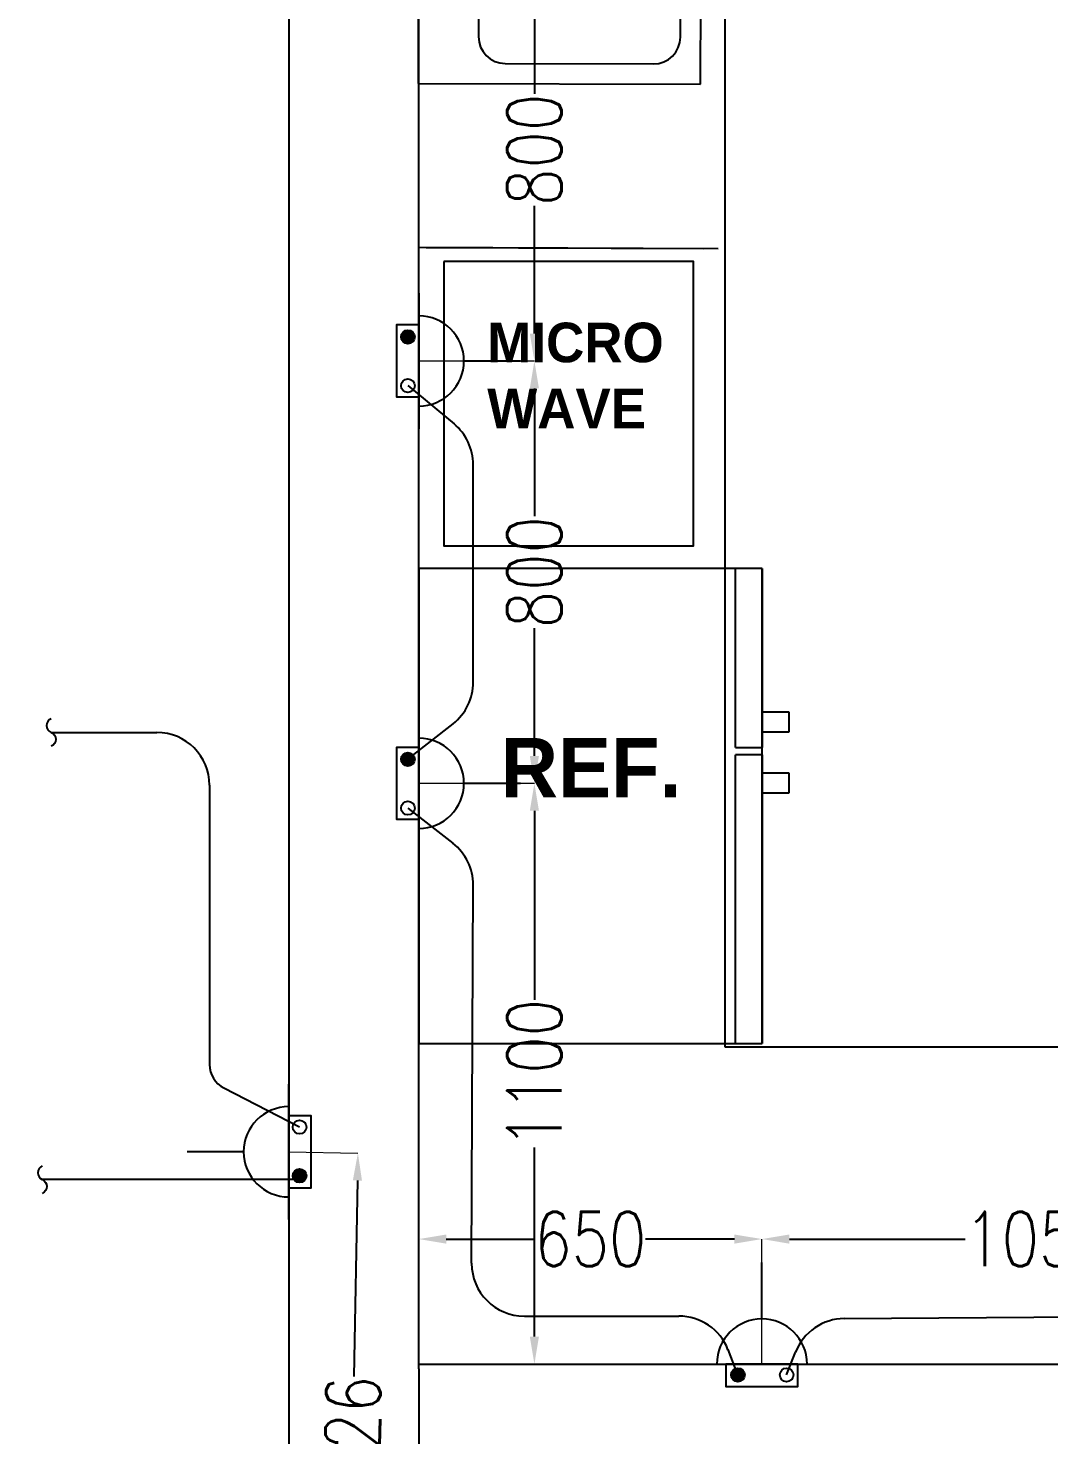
# Model space of a CAD drawing. Extents: x -678889171 to 586587, y -792238163 to 335485.
# Drawn here: x 79411 to 81345, y 41567 to 44232 of the extents above; entities that cross this region are included whole.
import ezdxf

# ---------------------------------------------------------------- set-up
doc = ezdxf.new("R2010")
doc.units = 0
doc.header["$MEASUREMENT"] = 0
doc.layers.get('0').update_dxf_attribs({"color": 8})
doc.layers.get('Defpoints').update_dxf_attribs({"color": 252})
doc.layers.add('.ABB.MULTILEADERS', color=2, linetype='Continuous', lineweight=9)
for name, color, linetype in [('1', 8, 'Continuous'), ('E-CUT-LINE', 1, 'Continuous'), ('E-POW-BLOCK', 4, 'Continuous'), ('E-POW-WIR-NO', 4, 'Continuous'), ('loop line emped', 1, 'Continuous'), ('XR-A-9TH-FLOOR$0$A-WALL', 252, 'Continuous'), ('XR-Typ26$0$A-EQPM', 252, 'Continuous'), ('XR-Typ26$0$I-EQPM', 252, 'Continuous'), ('XR-Typ26$0$I-SPCL', 252, 'Continuous'), ('XR-Typ26$0$XR-A-2nd-OLD DESIGN$0$A-WALL', 252, 'Continuous'), ('XR-Typ26$0$XR-A-TYP-2-3-4-5-6$0$A-EQPM', 252, 'Continuous'), ('XR-Typ26$0$XR-A-TYP-2-3-4-5-6-7-8-9-10$0$A-WALL', 252, 'Continuous'), ('XR-Typ26$0$XREF_1BR$0$I-SPCL', 252, 'Continuous')]:
    doc.layers.add(name, color=color, linetype=linetype)
doc.styles.add('Work$0$E-M.MODUL', font='romans.shx', dxfattribs={"width": 0.8})
doc.styles.add('XR-Typ26$0$XREF_1BR$0$KZT', font='')
doc.styles.get('XR-Typ26$0$XREF_1BR$0$KZT').set_extended_font_data('AvantGarde LT Medium', bold=True)
doc.dimstyles.new('Work$0$S-DIM', dxfattribs={"dimscale": 500, "dimtxt": 0.2065, "dimasz": 0.104, "dimexe": 0, "dimexo": 0, "dimgap": 0, "dimtad": 0, "dimdec": 0, "dimzin": 0, "dimdsep": 46, "dimtxsty": 'Work$0$E-M.MODUL', "dimcen": 0.25, "dimclrd": 5, "dimclre": 5, "dimclrt": 1, "dimadec": 0, "dimazin": 0, "dimtfac": 1, "dimtdec": 0, "dimtofl": 0, "dimtmove": 0, "dimatfit": 3, "dimfxl": 1, "dimtolj": 1, "dimtzin": 0, "dimlwe": 13, "dimarcsym": 0})

# ---------------------------------------------------------------- blocks, each defined once
blk = doc.blocks.new('SO1')
at = {"layer": 'E-POW-BLOCK'}
h = blk.add_hatch(color=3, dxfattribs=at)
h.dxf.hatch_style = 1
edge = h.paths.add_edge_path()
edge.add_arc((-0.1064, -0.0481), 0.0303, 0, 360)
at = {"layer": 'E-POW-BLOCK', "color": 3}
for p, q in [((0, 0.2), (0, 0.45)), ((-0.3, 0), (0.3, 0))]:
    blk.add_line(p, q, dxfattribs=at)
blk.add_lwpolyline([(0.1593, 0), (-0.1593, 0), (-0.1593, -0.0988), (0.1593, -0.0988)], close=True, dxfattribs=at)
for centre in [(-0.1064, -0.0481), (0.1096, -0.0481)]:
    blk.add_circle(centre, 0.0303, dxfattribs=at)
blk.add_arc((0, 0), 0.2, 0, 180, dxfattribs=at)
blk = doc.blocks.new('CW_0.000')
blk.add_lwpolyline([(0, -26, 0.66), (0, 0, -0.66), (0, 26, 0.97)], format="xyb")
blk = doc.blocks.new('*D2982')
at = {"layer": '1', "color": 5, "lineweight": 13, "transparency": 16777216}
for p, q in [((80151, 44401.2), (80370, 44401.2)), ((80151, 43601.2), (80370, 43601.2))]:
    blk.add_line(p, q, dxfattribs=at)
at = {"layer": '1', "color": 5, "lineweight": -2, "transparency": 16777216}
for p, q in [((80370, 44349.2), (80370, 44107.4)), ((80370, 43653.2), (80370, 43895))]:
    blk.add_line(p, q, dxfattribs=at)
at = {"layer": '1', "color": 5, "transparency": 16777216}
for points in [[(80361.3, 44349.2), (80378.6, 44349.2), (80370, 44401.2)], [(80361.3, 43653.2), (80378.6, 43653.2), (80370, 43601.2)]]:
    blk.add_solid(points, dxfattribs=at)
at = {"layer": 'Defpoints', "color": 0, "transparency": 16777216}
for p in [(80151, 44401.2, 0), (80151, 43601.2), (80370, 43601.2)]:
    blk.add_point(p, dxfattribs=at)
at = {"layer": '1', "color": 1, "transparency": 16777216, "insert": (80370, 44001.2), "char_height": 103.25, "attachment_point": 5, "rotation": 90, "style": 'Work$0$E-M.MODUL'}
blk.add_mtext('\\A1;800', dxfattribs=at)
blk = doc.blocks.new('*D2983')
at = {"layer": '1', "color": 5, "lineweight": 13, "transparency": 16777216}
for p, q in [((80151, 43601.2), (80370, 43601.2)), ((80151, 42801.2), (80370, 42801.2))]:
    blk.add_line(p, q, dxfattribs=at)
at = {"layer": '1', "color": 5, "lineweight": -2, "transparency": 16777216}
for p, q in [((80370, 43549.2), (80370, 43307.4)), ((80370, 42853.2), (80370, 43095))]:
    blk.add_line(p, q, dxfattribs=at)
at = {"layer": '1', "color": 5, "transparency": 16777216}
for points in [[(80361.3, 43549.2), (80378.6, 43549.2), (80370, 43601.2)], [(80361.3, 42853.2), (80378.6, 42853.2), (80370, 42801.2)]]:
    blk.add_solid(points, dxfattribs=at)
at = {"layer": 'Defpoints', "color": 0, "transparency": 16777216}
for p in [(80151, 43601.2), (80151, 42801.2), (80370, 42801.2)]:
    blk.add_point(p, dxfattribs=at)
at = {"layer": '1', "color": 1, "transparency": 16777216, "insert": (80370, 43201.2), "char_height": 103.25, "attachment_point": 5, "rotation": 90, "style": 'Work$0$E-M.MODUL'}
blk.add_mtext('\\A1;800', dxfattribs=at)
blk = doc.blocks.new('*D2984')
at = {"layer": '1', "color": 5, "lineweight": 13, "transparency": 16777216}
for p, q in [((80151, 42801.2), (80370, 42801.2)), ((80151, 41701.2), (80370, 41701.2))]:
    blk.add_line(p, q, dxfattribs=at)
at = {"layer": '1', "color": 5, "lineweight": -2, "transparency": 16777216}
for p, q in [((80370, 42749.2), (80370, 42390.9)), ((80370, 41753.2), (80370, 42111.6))]:
    blk.add_line(p, q, dxfattribs=at)
at = {"layer": '1', "color": 5, "transparency": 16777216}
for points in [[(80361.3, 42749.2), (80378.6, 42749.2), (80370, 42801.2)], [(80361.3, 41753.2), (80378.6, 41753.2), (80370, 41701.2)]]:
    blk.add_solid(points, dxfattribs=at)
at = {"layer": 'Defpoints', "color": 0, "transparency": 16777216}
for p in [(80151, 42801.2), (80151, 41701.2), (80370, 41701.2)]:
    blk.add_point(p, dxfattribs=at)
at = {"layer": '1', "color": 1, "transparency": 16777216, "insert": (80370, 42251.2), "char_height": 103.25, "attachment_point": 5, "rotation": 90, "style": 'Work$0$E-M.MODUL'}
blk.add_mtext('\\A1;1100', dxfattribs=at)
blk = doc.blocks.new('*D2985')
at = {"layer": '1', "color": 5, "lineweight": 13, "transparency": 16777216}
for p, q in [((80151, 41701.2), (80151, 41938)), ((80801, 41701.2), (80801, 41938))]:
    blk.add_line(p, q, dxfattribs=at)
at = {"layer": '1', "color": 5, "lineweight": -2, "transparency": 16777216}
for p, q in [((80203, 41938), (80371.7, 41938)), ((80749, 41938), (80580.2, 41938))]:
    blk.add_line(p, q, dxfattribs=at)
at = {"layer": '1', "color": 5, "transparency": 16777216}
for points in [[(80203, 41946.6), (80203, 41929.3), (80151, 41938)], [(80749, 41946.6), (80749, 41929.3), (80801, 41938)]]:
    blk.add_solid(points, dxfattribs=at)
at = {"layer": 'Defpoints', "color": 0, "transparency": 16777216}
for p in [(80151, 41938), (80151, 41701.2), (80801, 41701.2)]:
    blk.add_point(p, dxfattribs=at)
at = {"layer": '1', "color": 1, "transparency": 16777216, "insert": (80476, 41938), "char_height": 103.25, "attachment_point": 5, "style": 'Work$0$E-M.MODUL'}
blk.add_mtext('\\A1;650', dxfattribs=at)
blk = doc.blocks.new('*D2986')
at = {"layer": '1', "color": 5, "lineweight": 13, "transparency": 16777216}
for p, q in [((80801, 41701.2), (80801, 41938)), ((81850.9, 41701.2), (81850.9, 41938))]:
    blk.add_line(p, q, dxfattribs=at)
at = {"layer": '1', "color": 5, "lineweight": -2, "transparency": 16777216}
for p, q in [((80853, 41938), (81186.3, 41938)), ((81798.9, 41938), (81465.6, 41938))]:
    blk.add_line(p, q, dxfattribs=at)
at = {"layer": '1', "color": 5, "transparency": 16777216}
for points in [[(80853, 41946.6), (80853, 41929.3), (80801, 41938)], [(81798.9, 41946.6), (81798.9, 41929.3), (81850.9, 41938)]]:
    blk.add_solid(points, dxfattribs=at)
at = {"layer": 'Defpoints', "color": 0, "transparency": 16777216}
for p in [(81850.9, 41938), (80801, 41701.2), (81850.9, 41701.2, 0)]:
    blk.add_point(p, dxfattribs=at)
at = {"layer": '1', "color": 1, "transparency": 16777216, "insert": (81325.9, 41938), "char_height": 103.25, "attachment_point": 5, "style": 'Work$0$E-M.MODUL'}
blk.add_mtext('\\A1;1050', dxfattribs=at)
blk = doc.blocks.new('*D3308')
at = {"layer": '1', "color": 5, "lineweight": 13, "transparency": 16777216}
for p, q in [((79904.6, 42103.3), (80035.6, 42100.9)), ((79883.4, 40977.3), (80014.5, 40974.8))]:
    blk.add_line(p, q, dxfattribs=at)
at = {"layer": '1', "color": 5, "lineweight": -2, "transparency": 16777216}
for p, q in [((80034.6, 42048.9), (80027.7, 41677.5)), ((80015.4, 41026.8), (80022.4, 41398.2))]:
    blk.add_line(p, q, dxfattribs=at)
at = {"layer": '1', "color": 5, "transparency": 16777216}
for points in [[(80026, 42049.1), (80043.3, 42048.7), (80035.6, 42100.9)], [(80006.8, 41027), (80024.1, 41026.6), (80014.5, 40974.8)]]:
    blk.add_solid(points, dxfattribs=at)
at = {"layer": 'Defpoints', "color": 0, "transparency": 16777216}
for p in [(79904.6, 42103.3), (80035.6, 42100.9), (79883.4, 40977.3)]:
    blk.add_point(p, dxfattribs=at)
at = {"layer": '1', "color": 1, "transparency": 16777216, "insert": (80025, 41537.8), "char_height": 103.25, "attachment_point": 5, "rotation": 88.9239, "style": 'Work$0$E-M.MODUL'}
blk.add_mtext('\\A1;1126', dxfattribs=at)
blk = doc.blocks.new('XR-Typ26$0$A$C30F165C2')
at = {"layer": 'XR-Typ26$0$A-EQPM'}
for p, q in [((0, 0), (900, 0)), ((0, -650.8), (0, 0)), ((900, 0), (900, -650.8)), ((339, -600), (0, -600)), ((0, -650.8), (0, -600)), ((339, -600), (339, -650.8)), ((900, -600), (353, -600)), ((353, -650.8), (353, -600)), ((900, -600), (900, -650.8)), ((900, -650.8), (0, -650.8)), ((0, -650.8), (339, -650.8)), ((310.1, -650.8), (271.6, -650.8)), ((271.6, -650.8), (271.6, -701)), ((310.1, -701), (310.1, -650.8)), ((353, -650.8), (900, -650.8)), ((425.4, -650.8), (386.9, -650.8)), ((386.9, -650.8), (386.9, -701)), ((425.4, -701), (425.4, -650.8)), ((271.6, -701), (310.1, -701)), ((386.9, -701), (425.4, -701))]:
    blk.add_line(p, q, dxfattribs=at)
blk = doc.blocks.new('XR-Typ26$0$A$C3A2B5138')
for p, q in [((0, 500), (-535, 500)), ((-535, 500), (-535, -500)), ((0, 500), (-535, 500)), ((-535, 500), (-535, -500)), ((0, -500), (0, 500)), ((0, -500), (0, 500)), ((-165.1, 461.9), (-446.1, 461.9)), ((-496.9, 411.1), (-496.9, 69.8)), ((-114.3, 69.8), (-114.3, 411.1)), ((-165.1, 19), (-446.1, 19)), ((-57.2, 12.7), (-254.8, 12.7)), ((-165.1, -19.1), (-446.1, -19.1)), ((-57.2, -12.7), (-254.8, -12.7)), ((-496.9, -69.9), (-496.9, -411.1)), ((-114.3, -411.1), (-114.3, -69.9)), ((-446.1, -461.9), (-165.1, -461.9)), ((-535, -500), (0, -500)), ((-535, -500), (0, -500))]:
    blk.add_line(p, q)
for centre, radius, start, end in [((-446.1, 411.1), 50.8, 90, 180), ((-165.1, 411.1), 50.8, 0, 90), ((-305.6, 230.9), 25.4, 90, 270), ((-305.6, 230.9), 25.4, 270, 90), ((-60.2, 101.6), 25.4, 90, 270), ((-60.2, 101.6), 25.4, 270, 90), ((-446.1, 69.8), 50.8, 180, 270), ((-165.1, 69.8), 50.8, 270, 0), ((-254.8, 0), 12.7, 90, 270), ((-57.2, 0), 12.7, 270, 90), ((-446.1, -69.9), 50.8, 90, 180), ((-165.1, -69.9), 50.8, 0, 90), ((-55, -101.6), 25.4, 90, 270), ((-55, -101.6), 25.4, 270, 90), ((-305.6, -231), 25.4, 90, 270), ((-305.6, -231), 25.4, 270, 90), ((-446.1, -411.1), 50.8, 180, 270), ((-165.1, -411.1), 50.8, 270, 0)]:
    blk.add_arc(centre, radius, start, end)

msp = doc.modelspace()

# ---------------------------------------------------------------- linework, layer by layer
at = {"layer": '1', "color": 4}
msp.add_arc((80643.6, 41692.1, 0), 100, 21.3292, 90, dxfattribs=at)
at = {"layer": 'E-POW-WIR-NO'}
for p, q in [((80130.4, 43554.4), (80217.7, 43481.9, 0)), ((80254, 42992.7, 0), (80253.9, 43404.9, 0)), ((80130.4, 42846.7), (80215.9, 42914.1, 0)), ((79454.4, 42897.5), (79654.6, 42897.5)), ((79754.6, 42797.5), (79754.6, 42268.6, 0)), ((80130.4, 42754.4), (80215.6, 42687.6, 0)), ((80251, 41892.1), (80253.9, 42608.9, 0)), ((79925.1, 42150.2), (79781.7, 42224.1, 0)), ((79925.1, 42050.6), (79437.7, 42050.6, 0)), ((80351, 41792.1), (80643.6, 41792.1)), ((80957.1, 41787.5, 0), (81674.8, 41793, 0)), ((80847.8, 41680.6), (80864.7, 41723.8, 0))]:
    msp.add_line(p, q, dxfattribs=at)
at = {"layer": 'E-POW-WIR-NO', "extrusion": (2.09862e-08, 3.26591e-14, 1)}
msp.add_arc((80153.9, 43404.9, 0), 100, 0, 50.3204, dxfattribs=at)
at = {"layer": 'E-POW-WIR-NO', "extrusion": (1.71109e-08, -2.00406e-14, 1)}
msp.add_arc((80154, 42992.7, 0), 100, 308.2402, 0, dxfattribs=at)
at = {"layer": 'E-POW-WIR-NO'}
for centre, start, end in [((79654.6, 42797.5, 0), 0, 90), ((80351, 41892.1, 0), 180, 270)]:
    msp.add_arc(centre, 100, start, end, dxfattribs=at)
at = {"layer": 'E-POW-WIR-NO', "extrusion": (2.09854e-08, -1.81698e-14, 1)}
msp.add_arc((80153.9, 42608.9, 0), 100, 0, 51.9109, dxfattribs=at)
at = {"layer": 'E-POW-WIR-NO', "extrusion": (-1.55369e-08, -4.09415e-09, 1)}
msp.add_arc((79804.6, 42268.6, 0), 50, 180, 242.7535, dxfattribs=at)
at = {"layer": 'E-POW-WIR-NO', "extrusion": (-2.24798e-09, 1.44513e-08, 1)}
msp.add_arc((80957.9, 41687.5, 0), 100, 90.438, 158.6708, dxfattribs=at)
at = {"layer": 'loop line emped', "color": 3}
msp.add_line((80755.5, 41680.6), (80736.8, 41728.5, 0), dxfattribs=at)
at = {"layer": 'XR-A-9TH-FLOOR$0$A-WALL'}
msp.add_line((79904.6, 41592.1), (79904.6, 41092.1), dxfattribs=at)
msp.add_lwpolyline([(80151, 41692.1), (80151, 41542.1), (80904.6, 41542.1), (80904.6, 41092.1), (80155, 41092.3)], dxfattribs=at)
at = {"layer": 'XR-Typ26$0$XR-A-2nd-OLD DESIGN$0$A-WALL'}
msp.add_line((79904.6, 45727.1), (79904.6, 41592.1), dxfattribs=at)
at = {"layer": 'XR-Typ26$0$XR-A-TYP-2-3-4-5-6$0$A-EQPM'}
for p, q in [((80731.6, 42301.2), (80731.6, 45151.7)), ((80717.9, 43813.7, 0), (80149.3, 43816.1, 0)), ((82997, 42301.2), (80731.6, 42301.2)), ((80151, 41701.2), (82997, 41701.2))]:
    msp.add_line(p, q, dxfattribs=at)
at = {"layer": 'XR-Typ26$0$XR-A-TYP-2-3-4-5-6$0$A-EQPM', "elevation": 0}
msp.add_lwpolyline([(80164.8, 43816.2), (80690.5, 43814)], dxfattribs=at)
msp.add_lwpolyline([(80198.4, 43789.3), (80198.4, 43250.9), (80671.3, 43250.9), (80671.3, 43789.3)], close=True, dxfattribs=at)
at = {"layer": 'XR-Typ26$0$XR-A-TYP-2-3-4-5-6-7-8-9-10$0$A-WALL'}
for p in [(80151, 41692.1), (80151, 41701.2)]:
    msp.add_line(p, (80151, 45727.1), dxfattribs=at)

# ---------------------------------------------------------------- block references
at = {"layer": 'E-CUT-LINE'}
for p, rotation in [((79454.4, 42897.5), 179.9999999999962), ((79437.7, 42050.6, 0), 180)]:
    msp.add_blockref('CW_0.000', p, dxfattribs=dict(at, rotation=rotation))
at = {"layer": 'E-POW-BLOCK', "xscale": 427.5336916951257, "yscale": 427.5336916951257, "zscale": 427.5336916951257}
for p, rotation in [((80151, 43601.2), 270), ((80151, 42801.2), 270), ((79904.6, 42103.3), 89.99999999999628)]:
    msp.add_blockref('SO1', p, dxfattribs=dict(at, rotation=rotation))
at = {"layer": 'E-POW-WIR-NO', "xscale": 427.5336916951257, "yscale": 427.5336916951257, "zscale": 427.5336916951257}
msp.add_blockref('SO1', (80801, 41701.2), dxfattribs=at)
at = {"layer": 'XR-Typ26$0$I-EQPM', "rotation": 179.8294602481789}
msp.add_blockref('XR-Typ26$0$A$C3A2B5138', (80151, 44627), dxfattribs=at)
at = {"layer": 'XR-Typ26$0$I-EQPM', "xscale": -1, "rotation": 90.00010537797843}
msp.add_blockref('XR-Typ26$0$A$C30F165C2', (80151, 43208.2), dxfattribs=at)

# ---------------------------------------------------------------- texts
at = {"layer": 'XR-Typ26$0$I-SPCL', "insert": (80477.5, 42830.9, 0), "char_height": 112.5, "width": 1932.754, "attachment_point": 5, "style": 'XR-Typ26$0$XREF_1BR$0$KZT'}
msp.add_mtext('REF.', dxfattribs=at)
at = {"layer": 'XR-Typ26$0$XREF_1BR$0$I-SPCL', "insert": (80280.7, 43573.7, 0), "char_height": 75, "width": 1932.754, "attachment_point": 4, "style": 'XR-Typ26$0$XREF_1BR$0$KZT'}
msp.add_mtext('MICRO\\PWAVE', dxfattribs=at)

# ---------------------------------------------------------------- dimensions: what is measured, and where the dimension line sits
at = {"layer": '1', "color": 4}
for p1, p2, distance, picture, middle in [((80151, 44401.2, 0), (80151, 43601.2), 219, '*D2982', (80370, 44001.2)), ((79883.4, 40977.3), (79904.6, 42103.3), -131.1, '*D3308', (80025, 41537.8))]:
    dim = msp.add_aligned_dim(p1=p1, p2=p2, distance=distance, dimstyle='Work$0$S-DIM', dxfattribs=at)
    dim.commit()
    dim.dimension.update_dxf_attribs({"geometry": picture, "text_midpoint": middle})
for base, p1, p2, picture, middle in [((80370, 42801.2), (80151, 43601.2), (80151, 42801.2), '*D2983', (80370, 43201.2)), ((80370, 41701.2), (80151, 42801.2), (80151, 41701.2), '*D2984', (80370, 42251.2))]:
    dim = msp.add_linear_dim(base=base, p1=p1, p2=p2, angle=90, dimstyle='Work$0$S-DIM', dxfattribs=at)
    dim.commit()
    dim.dimension.update_dxf_attribs({"geometry": picture, "text_midpoint": middle})
for base, p2, picture, middle in [((80151, 41938), (80151, 41701.2), '*D2985', (80476, 41938)), ((81850.9, 41938), (81850.9, 41701.2, 0), '*D2986', (81325.9, 41938))]:
    dim = msp.add_linear_dim(base=base, p1=(80801, 41701.2), p2=p2, dimstyle='Work$0$S-DIM', dxfattribs=at)
    dim.commit()
    dim.dimension.update_dxf_attribs({"geometry": picture, "text_midpoint": middle})

# ---------------------------------------------------------------- leaders
at = {"layer": '.ABB.MULTILEADERS', "color": 4, "path_type": 1}
msp.add_leader([(79862.5, 45554.9, 0), (79122.2, 45554.9, 0), (77275, 44079.6, 0)], dimstyle='Work$0$S-DIM', dxfattribs=at)

doc.saveas('drawing.dxf')
